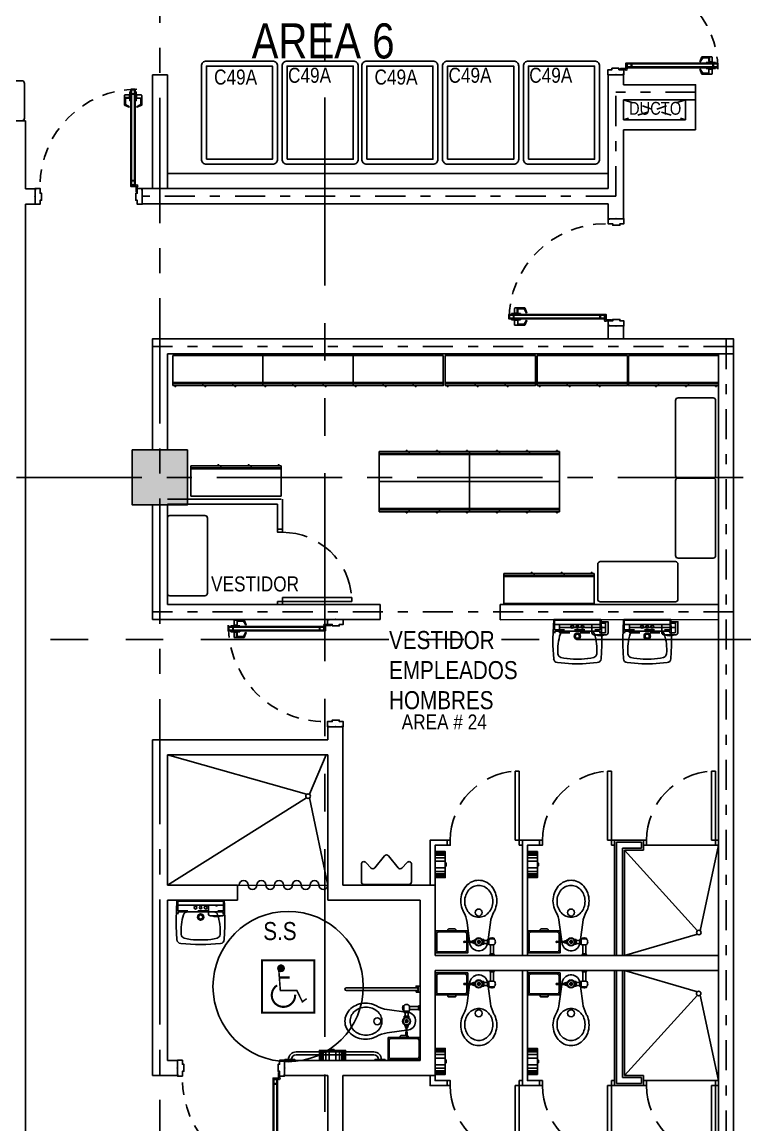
# Model space of a CAD drawing. Extents: x -28 to 149, y -33 to 76.
# Drawn here: x 46.62 to 53.84, y 18.66 to 29.67 of the extents above; entities that cross this region are included whole.
import ezdxf

# ---------------------------------------------------------------- set-up
doc = ezdxf.new("R2010")
doc.units = 0
doc.set_wipeout_variables(frame=1)
for name, pattern in [('CENTER', [2, 1.25, -0.25, 0.25, -0.25]), ('DASHDOT', [1, 0.5, -0.25, 0, -0.25]), ('DASHDOT2', [12.7, 6.35, -3.175, 0, -3.175]), ('HIDDEN', [0.375, 0.25, -0.125]), ('HIDDEN2', [0.1875, 0.125, -0.0625]), ('PHANTOM2', [1.25, 0.625, -0.125, 0.125, -0.125, 0.125, -0.125]), ('STYLE_01', [0.15, 0.1, -0.05])]:
    doc.linetypes.add(name, pattern=pattern)
for name, color, linetype in [('arq-accesorios de baño', 2, 'Continuous'), ('arq-columnas', 5, 'Continuous'), ('arq-ejes', 1, 'DASHDOT2'), ('arq-ejes-principales', 1, 'CENTER'), ('arq-equipamiento', 1, 'Continuous'), ('arq-hatch', 252, 'Continuous'), ('arq-indicacion de corte', 5, 'PHANTOM2'), ('arq-mobiliario', 1, 'Continuous'), ('arq-niveles', 1, 'Continuous'), ('arq-pared mamposteria', 4, 'Continuous'), ('arq-paredes-liv', 3, 'Continuous'), ('arq-proyeccion', 251, 'STYLE_01'), ('arq-puertas', 2, 'Continuous'), ('arq-san', 1, 'Continuous'), ('arq-text-area', 3, 'Continuous'), ('arq-text-codigo', 1, 'Continuous'), ('arq-text-equipamiento', 2, 'Continuous')]:
    doc.layers.add(name, color=color, linetype=linetype)
doc.layers.add('mv', color=191, linetype='Continuous', plot=False)
doc.styles.add('dape 1', font='swissck.ttf', dxfattribs={"height": 4})
doc.styles.add('dape 2', font='ARIALN.TTF', dxfattribs={"height": 2.5})

# ---------------------------------------------------------------- blocks, each defined once
blk = doc.blocks.new('C49A')
at = {"linetype": 'Continuous'}
blk.add_lwpolyline([(0.71, 0.515, -0.414214), (0.76, 0.465), (0.76, -0.465, -0.414214), (0.71, -0.515), (0.05, -0.515, -0.414214), (0, -0.465), (0, 0.465, -0.414214), (0.05, 0.515)], format="xyb", close=True, dxfattribs=at)
blk.add_lwpolyline([(0.71, 0.465), (0.71, -0.465), (0.05, -0.465), (0.05, 0.465)], close=True, dxfattribs=at)
blk = doc.blocks.new('BB')
for points in [[(0.184, 0), (-0.184, 0)], [(-0.21, -0.026), (-0.21, -0.374)], [(0.21, -0.374), (0.21, -0.026)], [(-0.184, -0.4), (0.184, -0.4)]]:
    blk.add_lwpolyline(points)
blk.add_lwpolyline([(0.045, -0.4), (0.045, -0.417), (-0.045, -0.417), (-0.045, -0.4)], close=True)
for centre, start, end in [((0.184, -0.026), 0, 90), ((-0.184, -0.026), 90, 180), ((-0.184, -0.374), 180, 270), ((0.184, -0.374), 270, 0)]:
    blk.add_arc(centre, 0.0258, start, end)
blk = doc.blocks.new('*U179')
blk.add_line((0.1, 0.26), (0, 0.26))
at = {"color": 251}
for p, q in [((0.1, 0.254), (0, 0.254)), ((0.1, 0.247), (0, 0.247)), ((0.1, 0.238), (0, 0.238)), ((0.1, 0.224), (0, 0.224)), ((0.1, 0.198), (0, 0.198)), ((0.1, 0.163), (0, 0.163)), ((0.1, 0.097), (0, 0.097)), ((0.1, 0.062), (0, 0.062)), ((0.1, 0.036), (0, 0.036)), ((0.1, 0.022), (0, 0.022)), ((0.1, 0.013), (0, 0.013)), ((0.1, 0.006), (0, 0.006))]:
    blk.add_line(p, q, dxfattribs=at)
for points in [[(0, 0.26), (0.1, 0.26), (0.1, 0), (0, 0)], [(0.1, 0.144), (0.11, 0.144), (0.11, 0.116), (0.1, 0.116)]]:
    blk.add_lwpolyline(points, close=True)
blk = doc.blocks.new('*U164')
blk.add_lwpolyline([(0.22, 0.16), (0.22, -0.16), (0, -0.16), (0, 0.16)], close=True)
blk.add_lwpolyline([(0.21, 0.13), (0.21, -0.13, -0.414214), (0.19, -0.15), (0.03, -0.15, -0.414214), (0.01, -0.13), (0.01, 0.13, -0.414214), (0.03, 0.15), (0.19, 0.15, -0.414214)], format="xyb", close=True)
blk.add_lwpolyline([(0.22, 0.04), (0.23, 0.04, -0.414214), (0.24, 0.03), (0.24, -0.03, -0.414214), (0.23, -0.04), (0.22, -0.04)], format="xyb")
blk = doc.blocks.new('*U163')
for p, q in [((-0.152, 0.029), (-0.152, 0.031)), ((-0.148, 0.036), (-0.148, 0.031)), ((-0.133, 0.036), (-0.133, 0.031)), ((-0.118, 0.036), (-0.118, 0.031)), ((-0.114, 0.029), (-0.114, 0.031)), ((-0.087, 0.017), (-0.1, 0.017)), ((-0.1, 0), (-0.087, 0)), ((-0.05, 0.015), (-0.087, 0.015)), ((-0.005, 0), (0.005, 0)), ((0, 0.005), (0, -0.005)), ((0.036, 0.012), (0.033, 0.012)), ((0.049, 0.009), (0.036, 0.009)), ((0.049, 0), (0.036, 0)), ((-0.148, -0.12), (-0.148, -0.029)), ((-0.118, -0.12), (-0.118, -0.029)), ((-0.087, -0.017), (-0.1, -0.017)), ((-0.05, -0.015), (-0.087, -0.015)), ((0.036, -0.012), (0.033, -0.012)), ((0.049, -0.009), (0.036, -0.009)), ((-0.147, -0.12), (-0.147, -0.127)), ((-0.133, -0.12), (-0.133, -0.127)), ((-0.119, -0.12), (-0.119, -0.127))]:
    blk.add_line(p, q)
for points in [[(0.091, 0.005), (0.117, 0.194, -0.094509), (0.152, 0.301, 0.039467), (0.166, 0.33, 0.087429), (0.18, 0.41, 0.087429), (0.166, 0.49, 0.093201), (0.127, 0.555, 0.102722), (0.068, 0.6, 0.110644), (0, 0.615, 0.110644), (-0.068, 0.6, 0.102722), (-0.127, 0.555, 0.093201), (-0.166, 0.49, 0.087429), (-0.18, 0.41, 0.087429), (-0.166, 0.33, 0.039467), (-0.152, 0.301, -0.094509), (-0.117, 0.194), (-0.093, 0.023)], [(-0.1, -0.02, -0.154601), (-0.112, -0.029), (-0.153, -0.029, -0.455032), (-0.153, 0.029), (-0.114, 0.029, -0.259938), (-0.1, 0.02)], [(-0.087, -0.021, 0.865478), (0.09, -0.005, 0.865478)]]:
    blk.add_lwpolyline(points, format="xyb")
for points in [[(0.14, 0.405, -0.087447), (0.129, 0.343, -0.09321), (0.099, 0.292, -0.102716), (0.053, 0.257, -0.110623), (0, 0.246, -0.110623), (-0.053, 0.257, -0.102716), (-0.099, 0.292, -0.09321), (-0.129, 0.343, -0.087447), (-0.14, 0.405, -0.087447), (-0.129, 0.467, -0.09321), (-0.099, 0.518, -0.102716), (-0.053, 0.552, -0.110623), (0, 0.564, -0.110623), (0.053, 0.552, -0.102716), (0.099, 0.518, -0.09321), (0.129, 0.467, -0.087447)], [(-0.136, 0.036), (-0.129, 0.036), (-0.129, 0.038, 0.414214), (-0.131, 0.04), (-0.134, 0.04, 0.414214), (-0.136, 0.038)], [(0.069, 0.004), (0.144, 0.006, -0.421553), (0.149, 0.001), (0.149, -0.001, -0.421553), (0.144, -0.006), (0.069, -0.004)], [(-0.16, -0.135), (-0.106, -0.135, 0.443315), (-0.114, -0.127), (-0.152, -0.127, 0.443315)]]:
    blk.add_lwpolyline(points, format="xyb", close=True)
for points in [[(-0.153, 0.031), (-0.112, 0.031), (-0.112, 0.036), (-0.153, 0.036)], [(-0.1, 0.023), (-0.1, -0.023), (-0.087, -0.023), (-0.087, 0.023)], [(0.013, -0.007), (0.013, 0.007), (0, 0.015), (-0.013, 0.007), (-0.013, -0.007), (0, -0.015)], [(0.049, 0.016), (0.036, 0.016), (0.036, -0.016), (0.049, -0.016)], [(0.062, 0.011), (0.049, 0.011), (0.049, -0.011), (0.062, -0.011)], [(0.069, 0.007), (0.062, 0.007), (0.062, -0.007), (0.069, -0.007)], [(-0.113, -0.127), (-0.113, -0.12), (-0.152, -0.12), (-0.152, -0.127)]]:
    blk.add_lwpolyline(points, close=True)
blk.add_lwpolyline([(-0.026, 0.023), (-0.05, 0.023), (-0.05, -0.023), (-0.026, -0.023)])
for centre, radius in [((0, 0.293), 0.0348), ((0, 0), 0.04), ((0, 0), 0.035), ((0, 0), 0.0095)]:
    blk.add_circle(centre, radius)
blk = doc.blocks.new('ORINAL2')
for p, q in [((-0.117, 0.166), (-0.019, 0.286)), ((0.117, 0.166), (0.019, 0.286)), ((-0.25, 0.025), (-0.25, 0.203)), ((-0.154, 0.164), (-0.207, 0.22)), ((0.154, 0.164), (0.207, 0.22)), ((0.25, 0.203), (0.25, 0.025)), ((0.225, 0), (-0.225, 0))]:
    blk.add_line(p, q)
for centre, start, end in [((-0.225, 0.203), 43.236, 180), ((0, 0.271), 38.8485, 141.1515), ((0.225, 0.203), 0, 136.764), ((-0.136, 0.181), 223.236, 321.1515), ((0.136, 0.181), 218.8485, 316.764), ((-0.225, 0.025), 180, 270), ((0.225, 0.025), 270, 0)]:
    blk.add_arc(centre, 0.025, start, end)
blk = doc.blocks.new('MINUSVALIDOS-2')
at = {"const_width": 0.0209}
blk.add_lwpolyline([(-56.912, -39.023), (-56.39, -39.023), (-56.39, -39.545), (-56.912, -39.545)], close=True, dxfattribs=at)
at = {"const_width": 0.0386}
blk.add_lwpolyline([(-56.722, -39.082, 1), (-56.722, -39.121, 1)], format="xyb", close=True, dxfattribs=at)
for points, const_width in [([(-56.466, -39.405), (-56.509, -39.436), (-56.564, -39.323), (-56.729, -39.323), (-56.746, -39.094), (-56.741, -39.077), (-56.723, -39.071), (-56.705, -39.077), (-56.695, -39.092), (-56.695, -39.116), (-56.708, -39.127), (-56.725, -39.133), (-56.744, -39.129)], 0.0157), ([(-56.738, -39.194), (-56.635, -39.194)], 0.0209)]:
    blk.add_lwpolyline(points, dxfattribs=dict(const_width=const_width))
at = {"const_width": 0.0209}
blk.add_lwpolyline([(-56.761, -39.272, 1.73266), (-56.581, -39.364, 1.73266)], format="xyb", dxfattribs=at)
blk.add_solid([(-56.743, -39.128), (-56.741, -39.077), (-56.704, -39.129), (-56.697, -39.083)])
blk = doc.blocks.new('*U162')
for p, q in [((-0.334, 0.328), (-0.334, 1.102)), ((-0.306, 1.102), (-0.306, 0.328)), ((0.306, -0.102), (0.306, 0.601)), ((0.334, 0.601), (0.334, -0.102)), ((-0.049, 0.009), (-0.036, 0.009)), ((-0.049, 0), (-0.036, 0)), ((-0.036, 0.012), (-0.033, 0.012)), ((0.005, 0), (-0.005, 0)), ((0, 0.005), (0, -0.005)), ((0.05, 0.015), (0.087, 0.015)), ((0.087, 0.017), (0.1, 0.017)), ((0.1, 0), (0.087, 0)), ((0.114, 0.029), (0.114, 0.031)), ((0.118, 0.036), (0.118, 0.031)), ((0.133, 0.036), (0.133, 0.031)), ((0.148, 0.036), (0.148, 0.031)), ((0.152, 0.029), (0.152, 0.031)), ((-0.049, -0.009), (-0.036, -0.009)), ((-0.036, -0.012), (-0.033, -0.012)), ((0.05, -0.015), (0.087, -0.015)), ((0.087, -0.017), (0.1, -0.017)), ((0.118, -0.12), (0.118, -0.029)), ((0.148, -0.12), (0.148, -0.029)), ((0.119, -0.12), (0.119, -0.127)), ((0.133, -0.12), (0.133, -0.127)), ((0.147, -0.12), (0.147, -0.127))]:
    blk.add_line(p, q)
for points in [[(-0.393, 1.216), (-0.383, 1.216), (-0.383, 1.114), (-0.393, 1.114)], [(-0.393, 0.316), (-0.383, 0.316), (-0.383, 0.214), (-0.393, 0.214)], [(-0.069, 0.007), (-0.062, 0.007), (-0.062, -0.007), (-0.069, -0.007)], [(-0.062, 0.011), (-0.049, 0.011), (-0.049, -0.011), (-0.062, -0.011)], [(-0.049, 0.016), (-0.036, 0.016), (-0.036, -0.016), (-0.049, -0.016)], [(-0.013, -0.007), (-0.013, 0.007), (0, 0.015), (0.013, 0.007), (0.013, -0.007), (0, -0.015)], [(0.1, 0.023), (0.1, -0.023), (0.087, -0.023), (0.087, 0.023)], [(0.153, 0.031), (0.112, 0.031), (0.112, 0.036), (0.153, 0.036)], [(0.113, -0.127), (0.113, -0.12), (0.152, -0.12), (0.152, -0.127)]]:
    blk.add_lwpolyline(points, close=True)
for points in [[(0.091, 0.005), (0.117, 0.194, -0.094509), (0.152, 0.301, 0.039467), (0.166, 0.33, 0.087429), (0.18, 0.41, 0.087429), (0.166, 0.49, 0.093201), (0.127, 0.555, 0.102722), (0.068, 0.6, 0.110644), (0, 0.615, 0.110644), (-0.068, 0.6, 0.102722), (-0.127, 0.555, 0.093201), (-0.166, 0.49, 0.087429), (-0.18, 0.41, 0.087429), (-0.166, 0.33, 0.039467), (-0.152, 0.301, -0.094509), (-0.117, 0.194), (-0.087, -0.021)], [(-0.087, -0.021, 0.906362), (0.091, 0.005, 0.865478)], [(0.1, -0.02, 0.154601), (0.112, -0.029), (0.153, -0.029, 0.455032), (0.153, 0.029), (0.114, 0.029, 0.259938), (0.1, 0.02)]]:
    blk.add_lwpolyline(points, format="xyb")
for points in [[(0.14, 0.405, -0.087447), (0.129, 0.343, -0.09321), (0.099, 0.292, -0.102716), (0.053, 0.257, -0.110623), (0, 0.246, -0.110623), (-0.053, 0.257, -0.102716), (-0.099, 0.292, -0.09321), (-0.129, 0.343, -0.087447), (-0.14, 0.405, -0.087447), (-0.129, 0.467, -0.09321), (-0.099, 0.518, -0.102716), (-0.053, 0.552, -0.110623), (0, 0.564, -0.110623), (0.053, 0.552, -0.102716), (0.099, 0.518, -0.09321), (0.129, 0.467, -0.087447)], [(-0.069, 0.004), (-0.144, 0.006, 0.421553), (-0.149, 0.001), (-0.149, -0.001, 0.421553), (-0.144, -0.006), (-0.069, -0.004)], [(0.136, 0.036), (0.129, 0.036), (0.129, 0.038, -0.414214), (0.131, 0.04), (0.134, 0.04, -0.414214), (0.136, 0.038)], [(0.16, -0.135), (0.106, -0.135, -0.443315), (0.114, -0.127), (0.152, -0.127, -0.443315)]]:
    blk.add_lwpolyline(points, format="xyb", close=True)
for points in [[(0.026, 0.023), (0.05, 0.023), (0.05, -0.023), (0.026, -0.023)], [(0.29, -0.094), (0.29, -0.135), (0.351, -0.135), (0.351, -0.094), (0.339, -0.094), (0.339, -0.116), (0.301, -0.116), (0.301, -0.094), (0.29, -0.094)]]:
    blk.add_lwpolyline(points)
for centre, radius in [((0, 0.293), 0.0348), ((0, 0), 0.04), ((0, 0), 0.035), ((0, 0), 0.0095)]:
    blk.add_circle(centre, radius)
for centre, radius, start, end in [((-0.383, 1.102), 0.0767, 0, 90), ((-0.383, 1.102), 0.0484, 0, 90), ((0.32, 0.601), 0.0142, 0, 180), ((-0.383, 0.328), 0.0484, 270, 0), ((-0.383, 0.328), 0.0767, 270, 0), ((0.32, -0.102), 0.0142, 180, 0)]:
    blk.add_arc(centre, radius, start, end)
blk = doc.blocks.new('*U159')
blk.add_lwpolyline([(0, -0.08), (0, 0.08), (0.11, 0.08, -0.414214), (0.13, 0.06), (0.13, -0.06, -0.414214), (0.11, -0.08)], format="xyb", close=True)
blk.add_circle((0.018, 0.001), 0.0104)
for centre, radius, start, end in [((0.021, 0.001), 0.0104, 261.2066, 98.7934), ((0.02, 0.001), 0.119, 337.2048, 22.7952)]:
    blk.add_arc(centre, radius, start, end)
blk = doc.blocks.new('*U160')
at = {"linetype": 'Continuous', "ltscale": 20}
for p, q in [((0, 0), (0, 0.232)), ((0, 0), (0, 0.232)), ((0.004, 0.236), (0.192, 0.243)), ((0.02, 0.233), (0.02, 0)), ((0.138, 0.226), (0.124, 0.224)), ((0.192, 0.243), (0.261, 0.243)), ((0.261, 0.243), (0.392, 0.236)), ((0.116, 0), (0.116, 0.214)), ((0.431, 0.199), (0.442, 0.053)), ((0, 0), (0, -0.232)), ((0, 0), (0, -0.232)), ((0.02, -0.233), (0.02, 0)), ((0.116, 0), (0.116, 0.095)), ((0.116, 0), (0.116, -0.095)), ((0.116, 0), (0.116, -0.214)), ((0.395, 0), (0.395, 0.04)), ((0.395, 0), (0.395, -0.04)), ((0.442, 0.053), (0.442, 0)), ((0.442, -0.053), (0.442, 0)), ((0.431, -0.199), (0.442, -0.053)), ((0.004, -0.236), (0.192, -0.243)), ((0.138, -0.226), (0.124, -0.224)), ((0.192, -0.243), (0.261, -0.243)), ((0.261, -0.243), (0.392, -0.236))]:
    blk.add_line(p, q, dxfattribs=at)
for centre, radius in [((0.073, 0.051), 0.0144), ((0.073, 0), 0.0126), ((0.167, 0), 0.0318), ((0.167, 0), 0.0207), ((0.073, -0.051), 0.0144)]:
    blk.add_circle(centre, radius, dxfattribs=at)
for centre, radius, start, end in [((0.004, 0.232), 0.00404, 92, 180), ((0.024, 0.233), 0.00404, 92, 180), ((0.126, 0.214), 0.0101, 100, 180), ((0.39, 0.196), 0.0404, 4.5, 87), ((0.156, 0.131), 0.0404, 107.4893, 180), ((0.304, -0.326), 0.521, 85.8183, 107.9508), ((0.339, 0.153), 0.0404, 15.4913, 85.8187), ((-0.07, 0.04), 0.465, 0, 15.4913), ((-0.07, -0.04), 0.465, 344.5087, 0), ((0.156, -0.131), 0.0404, 180, 252.5107), ((0.126, -0.214), 0.0101, 180, 260), ((0.304, 0.326), 0.521, 252.0492, 274.1817), ((0.339, -0.153), 0.0404, 274.1813, 344.5087), ((0.39, -0.196), 0.0404, 273, 355.5), ((0.004, -0.232), 0.00404, 180, 268), ((0.024, -0.233), 0.00404, 180, 268)]:
    blk.add_arc(centre, radius, start, end, dxfattribs=at)
blk = doc.blocks.new('Ea27')
blk.add_wipeout([(-0.229, 0), (0.229, 0), (0.229, -0.047), (0.229, -0.048), (0.228, -0.048), (0.228, -0.049), (0.228, -0.049), (0.227, -0.05), (0.227, -0.05), (0.226, -0.05), (-0.226, -0.05), (-0.227, -0.05), (-0.227, -0.05), (-0.227, -0.05), (-0.228, -0.049), (-0.228, -0.049), (-0.228, -0.048), (-0.229, -0.048), (-0.229, -0.047)])
for p, q in [((0.229, 0), (-0.229, 0)), ((-0.229, 0), (-0.229, -0.05)), ((0.229, -0.05), (0.229, 0)), ((0.229, -0.007), (-0.229, -0.007)), ((-0.229, -0.05), (0.229, -0.05))]:
    blk.add_line(p, q)
at = {"linetype": 'HIDDEN', "ltscale": 0.2}
for p, q in [((-0.229, -0.102), (-0.229, -0.05)), ((-0.227, -0.105), (0.226, -0.105)), ((0.229, -0.102), (0.229, -0.05))]:
    blk.add_line(p, q, dxfattribs=at)
for centre, start, end in [((-0.226, -0.102), 180, 270), ((0.226, -0.102), 270, 0)]:
    blk.add_arc(centre, 0.0026, start, end, dxfattribs=at)
blk = doc.blocks.new('*U180')
blk.add_lwpolyline([(0.16, -0.22), (-0.16, -0.22), (-0.16, 0), (0.16, 0)], close=True)
blk.add_lwpolyline([(0.13, -0.21), (-0.13, -0.21, -0.414214), (-0.15, -0.19), (-0.15, -0.03, -0.414214), (-0.13, -0.01), (0.13, -0.01, -0.414214), (0.15, -0.03), (0.15, -0.19, -0.414214)], format="xyb", close=True)
blk.add_lwpolyline([(0.04, -0.22), (0.04, -0.23, -0.414214), (0.03, -0.24), (-0.03, -0.24, -0.414214), (-0.04, -0.23), (-0.04, -0.22)], format="xyb")
blk = doc.blocks.new('L15C')
for p, q in [((0, 0), (0.9, 0)), ((0.9, -0.3), (0.9, 0)), ((0, -0.3), (0, 0)), ((0, -0.27), (0.3, -0.27)), ((0, -0.28), (0.3, -0.28)), ((0.3, -0.3), (0, -0.3)), ((0.02, -0.3), (0.02, -0.31)), ((0.03, -0.31), (0.02, -0.31)), ((0.03, -0.3), (0.03, -0.31)), ((0.3, -0.3), (0.3, -0.27)), ((0.3, -0.27), (0.6, -0.27)), ((0.3, -0.28), (0.6, -0.28)), ((0.6, -0.3), (0.3, -0.3)), ((0.32, -0.3), (0.32, -0.31)), ((0.33, -0.31), (0.32, -0.31)), ((0.33, -0.3), (0.33, -0.31)), ((0.6, -0.27), (0.9, -0.27)), ((0.6, -0.28), (0.9, -0.28)), ((0.62, -0.3), (0.62, -0.31)), ((0.63, -0.31), (0.62, -0.31)), ((0.63, -0.3), (0.63, -0.31))]:
    blk.add_line(p, q)
blk.add_lwpolyline([(0.9, -0.27), (0.9, -0.3), (0.6, -0.3), (0.6, -0.27)])
blk = doc.blocks.new('*U184')
for p, q in [((-0.13, -0.889), (-0.179, -0.909)), ((-0.179, -1.006), (-0.179, -0.909)), ((-0.128, -0.892), (-0.169, -0.917)), ((-0.169, -0.984), (-0.169, -0.917)), ((-0.134, -0.978), (-0.169, -0.978)), ((-0.128, -0.986), (-0.167, -0.986)), ((-0.134, -0.978), (-0.128, -0.986)), ((-0.128, -0.892), (-0.13, -0.889)), ((-0.128, -1.016), (-0.128, -0.981)), ((-0.123, -0.981), (-0.128, -0.981)), ((-0.123, -1.043), (-0.123, -0.953)), ((-0.115, -0.953), (-0.123, -0.953)), ((-0.07, -0.953), (-0.062, -0.953)), ((-0.062, -1.043), (-0.062, -0.953)), ((-0.062, -0.981), (-0.057, -0.981)), ((-0.057, -0.892), (-0.055, -0.889)), ((-0.057, -0.892), (-0.016, -0.917)), ((-0.051, -0.978), (-0.057, -0.986)), ((-0.057, -1.016), (-0.057, -0.981)), ((-0.055, -0.889), (-0.006, -0.909)), ((-0.051, -0.978), (-0.016, -0.978)), ((-0.016, -0.984), (-0.016, -0.917)), ((-0.006, -1.006), (-0.006, -0.909)), ((-0.128, -1.011), (-0.174, -1.011)), ((-0.123, -1.016), (-0.128, -1.016)), ((-0.115, -1.043), (-0.123, -1.043)), ((-0.07, -1.043), (-0.062, -1.043)), ((-0.062, -1.016), (-0.057, -1.016)), ((-0.057, -1.011), (-0.011, -1.011))]:
    blk.add_line(p, q)
for points in [[(-1.063, 0.069), (-1.07, 0.069), (-1.07, 0.079), (-1.02, 0.079), (-1.02, 0.039), (-1.005, 0.039), (-1.005, -0.031), (-1.02, -0.031), (-1.02, -0.079), (-1.07, -0.079), (-1.07, -0.069), (-1.06, -0.069)], [(-0.007, 0.069), (0, 0.069), (0, 0.079), (-0.05, 0.079), (-0.05, 0.039), (-0.065, 0.039), (-0.065, -0.031), (-0.05, -0.031), (-0.05, -0.079), (0, -0.079), (0, -0.069), (-0.01, -0.069)], [(-0.065, -0.109), (-0.115, -0.109), (-0.115, -0.099), (-0.065, -0.099)], [(-0.051, -0.095), (-0.051, -0.045), (-0.061, -0.045), (-0.061, -0.095)]]:
    blk.add_lwpolyline(points)
for points in [[(-0.115, -1.068), (-0.07, -1.068), (-0.07, -0.109), (-0.115, -0.109)], [(-0.078, -0.154), (-0.108, -0.154), (-0.108, -0.114), (-0.078, -0.114)], [(-0.108, -0.159), (-0.078, -0.159), (-0.078, -1.018), (-0.108, -1.018)], [(-0.078, -1.023), (-0.108, -1.023), (-0.108, -1.063), (-0.078, -1.063)]]:
    blk.add_lwpolyline(points, close=True)
blk.add_circle((-0.056, -0.104), 0.01)
at = {"color": 251, "linetype": 'HIDDEN2'}
blk.add_arc((-0.056, -0.104), 0.964, 180, 270, dxfattribs=at)
for centre, radius, start, end in [((-0.167, -0.984), 0.002, 180, 270), ((-0.174, -1.006), 0.005, 180, 270), ((-0.011, -1.006), 0.005, 270, 0)]:
    blk.add_arc(centre, radius, start, end)
at = {"layer": 'mv'}
for p in [(-1.07, 0), (0, 0)]:
    blk.add_point(p, dxfattribs=at)
blk = doc.blocks.new('*U186')
for p, q in [((-0.123, 0.993), (-0.123, 0.903)), ((-0.115, 0.993), (-0.123, 0.993)), ((-0.07, 0.993), (-0.062, 0.993)), ((-0.062, 0.993), (-0.062, 0.903)), ((-0.179, 0.955), (-0.179, 0.858)), ((-0.128, 0.96), (-0.174, 0.96)), ((-0.169, 0.933), (-0.169, 0.867)), ((-0.134, 0.928), (-0.169, 0.928)), ((-0.128, 0.935), (-0.167, 0.935)), ((-0.134, 0.928), (-0.128, 0.935)), ((-0.128, 0.965), (-0.128, 0.93)), ((-0.123, 0.965), (-0.128, 0.965)), ((-0.123, 0.93), (-0.128, 0.93)), ((-0.115, 0.903), (-0.123, 0.903)), ((-0.07, 0.903), (-0.062, 0.903)), ((-0.062, 0.965), (-0.057, 0.965)), ((-0.062, 0.93), (-0.057, 0.93)), ((-0.057, 0.965), (-0.057, 0.93)), ((-0.057, 0.96), (-0.011, 0.96)), ((-0.051, 0.928), (-0.057, 0.935)), ((-0.051, 0.928), (-0.016, 0.928)), ((-0.016, 0.933), (-0.016, 0.867)), ((-0.006, 0.955), (-0.006, 0.858)), ((-0.13, 0.839), (-0.179, 0.858)), ((-0.128, 0.842), (-0.169, 0.867)), ((-0.128, 0.842), (-0.13, 0.839)), ((-0.057, 0.842), (-0.016, 0.867)), ((-0.057, 0.842), (-0.055, 0.839)), ((-0.055, 0.839), (-0.006, 0.858))]:
    blk.add_line(p, q)
for points in [[(-0.115, 1.018), (-0.07, 1.018), (-0.07, 0.109), (-0.115, 0.109)], [(-0.078, 0.973), (-0.108, 0.973), (-0.108, 1.013), (-0.078, 1.013)], [(-0.108, 0.159), (-0.078, 0.159), (-0.078, 0.968), (-0.108, 0.968)], [(-0.078, 0.154), (-0.108, 0.154), (-0.108, 0.114), (-0.078, 0.114)]]:
    blk.add_lwpolyline(points, close=True)
for points in [[(-0.065, 0.109), (-0.115, 0.109), (-0.115, 0.099), (-0.065, 0.099)], [(-0.007, -0.069), (0, -0.069), (0, -0.079), (-0.05, -0.079), (-0.05, -0.039), (-0.065, -0.039), (-0.065, 0.031), (-0.05, 0.031), (-0.05, 0.079), (0, 0.079), (0, 0.069), (-0.01, 0.069)], [(-0.051, 0.095), (-0.051, 0.045), (-0.061, 0.045), (-0.061, 0.095)]]:
    blk.add_lwpolyline(points)
blk.add_circle((-0.056, 0.104), 0.01)
at = {"color": 251, "linetype": 'HIDDEN2'}
blk.add_arc((-0.056, 0.104), 0.914, 90, 180, dxfattribs=at)
for centre, radius, start, end in [((-0.174, 0.955), 0.005, 90, 180), ((-0.167, 0.933), 0.002, 90, 180), ((-0.011, 0.955), 0.005, 360, 90)]:
    blk.add_arc(centre, radius, start, end)
at = {"layer": 'mv'}
blk.add_line((-0.07, 1.018), (-0.056, 1.018), dxfattribs=at)
blk.add_point((0, 0), dxfattribs=at)
blk.add_point((0, 0), dxfattribs=at)
blk.add_point((0, 0), dxfattribs=at)
blk.add_point((0, 0), dxfattribs=at)
blk.add_point((0, 0), dxfattribs=at)
blk.add_point((0, 0), dxfattribs=at)
blk.add_point((0, 0), dxfattribs=at)
blk.add_point((0, 0), dxfattribs=at)
blk.add_point((0, 0), dxfattribs=at)
blk = doc.blocks.new('*U187')
for p, q in [((0.055, -0.889), (0.006, -0.909)), ((0.006, -1.006), (0.006, -0.909)), ((0.057, -0.892), (0.016, -0.917)), ((0.016, -0.984), (0.016, -0.917)), ((0.051, -0.978), (0.016, -0.978)), ((0.051, -0.978), (0.057, -0.986)), ((0.057, -0.892), (0.055, -0.889)), ((0.057, -1.016), (0.057, -0.981)), ((0.062, -0.981), (0.057, -0.981)), ((0.062, -1.043), (0.062, -0.953)), ((0.07, -0.953), (0.062, -0.953)), ((0.115, -0.953), (0.123, -0.953)), ((0.123, -1.043), (0.123, -0.953)), ((0.123, -0.981), (0.128, -0.981)), ((0.128, -0.892), (0.13, -0.889)), ((0.128, -0.892), (0.169, -0.917)), ((0.134, -0.978), (0.128, -0.986)), ((0.128, -1.016), (0.128, -0.981)), ((0.128, -0.986), (0.167, -0.986)), ((0.13, -0.889), (0.179, -0.909)), ((0.134, -0.978), (0.169, -0.978)), ((0.169, -0.984), (0.169, -0.917)), ((0.179, -1.006), (0.179, -0.909)), ((0.057, -1.011), (0.011, -1.011)), ((0.062, -1.016), (0.057, -1.016)), ((0.07, -1.043), (0.062, -1.043)), ((0.115, -1.043), (0.123, -1.043)), ((0.123, -1.016), (0.128, -1.016)), ((0.128, -1.011), (0.174, -1.011))]:
    blk.add_line(p, q)
for points in [[(0.007, 0.069), (0, 0.069), (0, 0.079), (0.05, 0.079), (0.05, 0.039), (0.065, 0.039), (0.065, -0.031), (0.05, -0.031), (0.05, -0.079), (0, -0.079), (0, -0.069), (0.01, -0.069)], [(1.063, 0.069), (1.07, 0.069), (1.07, 0.079), (1.02, 0.079), (1.02, 0.039), (1.005, 0.039), (1.005, -0.031), (1.02, -0.031), (1.02, -0.079), (1.07, -0.079), (1.07, -0.069), (1.06, -0.069)], [(0.051, -0.095), (0.051, -0.045), (0.061, -0.045), (0.061, -0.095)], [(0.065, -0.109), (0.115, -0.109), (0.115, -0.099), (0.065, -0.099)]]:
    blk.add_lwpolyline(points)
for points in [[(0.115, -1.068), (0.07, -1.068), (0.07, -0.109), (0.115, -0.109)], [(0.107, -0.159), (0.077, -0.159), (0.077, -1.018), (0.107, -1.018)], [(0.077, -0.154), (0.107, -0.154), (0.107, -0.114), (0.077, -0.114)], [(0.077, -1.023), (0.107, -1.023), (0.107, -1.063), (0.077, -1.063)]]:
    blk.add_lwpolyline(points, close=True)
blk.add_circle((0.056, -0.104), 0.01)
at = {"color": 251, "linetype": 'HIDDEN2'}
blk.add_arc((0.056, -0.104), 0.964, 270, 0, dxfattribs=at)
for centre, radius, start, end in [((0.167, -0.984), 0.002, 270, 0), ((0.011, -1.006), 0.005, 180, 270), ((0.174, -1.006), 0.005, 270, 0)]:
    blk.add_arc(centre, radius, start, end)
at = {"layer": 'mv'}
for p in [(0, 0), (1.07, 0)]:
    blk.add_point(p, dxfattribs=at)
blk = doc.blocks.new('*U136')
for p, q in [((0.055, -0.889), (0.006, -0.909)), ((0.006, -1.006), (0.006, -0.909)), ((0.057, -0.892), (0.016, -0.917)), ((0.016, -0.984), (0.016, -0.917)), ((0.051, -0.978), (0.016, -0.978)), ((0.051, -0.978), (0.057, -0.986)), ((0.057, -0.892), (0.055, -0.889)), ((0.057, -1.016), (0.057, -0.981)), ((0.062, -0.981), (0.057, -0.981)), ((0.062, -1.043), (0.062, -0.953)), ((0.07, -0.953), (0.062, -0.953)), ((0.115, -0.953), (0.123, -0.953)), ((0.123, -1.043), (0.123, -0.953)), ((0.123, -0.981), (0.128, -0.981)), ((0.128, -0.892), (0.13, -0.889)), ((0.128, -0.892), (0.169, -0.917)), ((0.134, -0.978), (0.128, -0.986)), ((0.128, -1.016), (0.128, -0.981)), ((0.128, -0.986), (0.167, -0.986)), ((0.13, -0.889), (0.179, -0.909)), ((0.134, -0.978), (0.169, -0.978)), ((0.169, -0.984), (0.169, -0.917)), ((0.179, -1.006), (0.179, -0.909)), ((0.057, -1.011), (0.011, -1.011)), ((0.062, -1.016), (0.057, -1.016)), ((0.07, -1.043), (0.062, -1.043)), ((0.115, -1.043), (0.123, -1.043)), ((0.123, -1.016), (0.128, -1.016)), ((0.128, -1.011), (0.174, -1.011))]:
    blk.add_line(p, q)
for points in [[(0.007, 0.069), (0, 0.069), (0, 0.079), (0.05, 0.079), (0.05, 0.039), (0.065, 0.039), (0.065, -0.031), (0.05, -0.031), (0.05, -0.079), (0, -0.079), (0, -0.069), (0.01, -0.069)], [(1.063, 0.069), (1.07, 0.069), (1.07, 0.079), (1.02, 0.079), (1.02, 0.039), (1.005, 0.039), (1.005, -0.031), (1.02, -0.031), (1.02, -0.079), (1.07, -0.079), (1.07, -0.069), (1.06, -0.069)], [(0.051, -0.095), (0.051, -0.045), (0.061, -0.045), (0.061, -0.095)], [(0.065, -0.109), (0.115, -0.109), (0.115, -0.099), (0.065, -0.099)]]:
    blk.add_lwpolyline(points)
for points in [[(0.115, -1.068), (0.07, -1.068), (0.07, -0.109), (0.115, -0.109)], [(0.107, -0.159), (0.077, -0.159), (0.077, -1.018), (0.107, -1.018)], [(0.077, -0.154), (0.107, -0.154), (0.107, -0.114), (0.077, -0.114)], [(0.077, -1.023), (0.107, -1.023), (0.107, -1.063), (0.077, -1.063)]]:
    blk.add_lwpolyline(points, close=True)
blk.add_circle((0.056, -0.104), 0.01)
at = {"color": 251, "linetype": 'HIDDEN2'}
blk.add_arc((0.056, -0.104), 0.964, 270, 0, dxfattribs=at)
for centre, radius, start, end in [((0.167, -0.984), 0.002, 270, 0), ((0.011, -1.006), 0.005, 180, 270), ((0.174, -1.006), 0.005, 270, 0)]:
    blk.add_arc(centre, radius, start, end)
at = {"layer": 'mv'}
for p in [(0, 0), (1.07, 0)]:
    blk.add_point(p, dxfattribs=at)
blk = doc.blocks.new('P-0.75')
for p, q in [((0.03, 0.05), (0.03, 0.739)), ((0.03, 0.739), (0.07, 0.739)), ((0.07, 0.739), (0.07, 0.05)), ((0.07, 0.05), (0.03, 0.05))]:
    blk.add_line(p, q)
for points in [[(0.03, 0), (0.03, 0.05), (0, 0.05), (0, 0)], [(0.75, 0), (0.75, 0.05), (0.72, 0.05), (0.72, 0)]]:
    blk.add_lwpolyline(points, close=True)
at = {"linetype": 'HIDDEN'}
blk.add_arc((0.026, 0.047), 0.694, 0.2427, 86.3806, dxfattribs=at)

msp = doc.modelspace()

# ---------------------------------------------------------------- linework, layer by layer
at = {"layer": 'arq-columnas'}
msp.add_lwpolyline([(47.725, 25.4), (48.275, 25.4), (48.275, 24.85), (47.725, 24.85)], close=True, dxfattribs=at)
at = {"layer": 'arq-ejes', "linetype": 'DASHDOT', "ltscale": 0.6}
for p, q in [((53.346, 28.969), (52.55, 28.969)), ((52.55, 27.932), (52.55, 28.969)), ((52.55, 27.932), (47.825, 27.932)), ((53.725, 26.432), (47.925, 26.432)), ((53.65, 26.507), (53.65, 13.315)), ((53.725, 23.782), (47.925, 23.782))]:
    msp.add_line(p, q, dxfattribs=at)
at = {"layer": 'arq-ejes-principales'}
for p, q in [((48, 36.913), (48, -2.679)), ((-5.431, 25.125), (59.93, 25.125))]:
    msp.add_line(p, q, dxfattribs=at)
at = {"layer": 'arq-hatch'}
msp.add_solid([(47.725, 25.4), (48.275, 25.4), (47.725, 24.85), (48.275, 24.85)], dxfattribs=at)
at = {"layer": 'arq-indicacion de corte', "ltscale": 3}
for p, q in [((49.646, 40.166), (49.646, -7.908)), ((-7.841, 23.508), (63.8, 23.508))]:
    msp.add_line(p, q, dxfattribs=at)
at = {"layer": 'arq-mobiliario'}
for points in [[(53.546, 25.894), (53.546, 25.144, -0.414214), (53.521, 25.119), (53.171, 25.119, -0.414214), (53.146, 25.144), (53.146, 25.894, -0.414214), (53.171, 25.919), (53.521, 25.919, -0.414214)], [(53.546, 25.094), (53.546, 24.344, -0.414214), (53.521, 24.319), (53.171, 24.319, -0.414214), (53.146, 24.344), (53.146, 25.094, -0.414214), (53.171, 25.119), (53.521, 25.119, -0.414214)], [(48.475, 23.969), (48.475, 24.719, 0.414214), (48.45, 24.744), (48.1, 24.744, 0.414214), (48.075, 24.719), (48.075, 23.969, 0.414214), (48.1, 23.944), (48.45, 23.944, 0.414214)], [(52.395, 24.284), (53.145, 24.284, -0.414214), (53.17, 24.259), (53.17, 23.909, -0.414214), (53.145, 23.884), (52.395, 23.884, -0.414214), (52.37, 23.909), (52.37, 24.259, -0.414214)]]:
    msp.add_lwpolyline(points, format="xyb", close=True, dxfattribs=at)
at = {"layer": 'arq-pared mamposteria'}
for p, q in [((47.925, 29.144), (47.925, 28.007)), ((48.075, 29.144), (48.075, 28.007)), ((52.475, 29.144), (52.625, 29.144)), ((52.475, 29.144), (52.475, 28.007)), ((52.625, 29.144), (52.625, 29.044)), ((52.625, 28.894), (52.625, 28.694)), ((53.246, 28.894), (53.246, 28.694)), ((53.346, 28.894), (53.346, 28.594)), ((52.625, 28.694), (53.246, 28.694)), ((52.625, 28.594), (53.346, 28.594)), ((52.625, 28.594), (52.625, 27.707)), ((48.075, 28.157), (52.475, 28.157)), ((52.475, 28.007), (47.825, 28.007)), ((47.825, 28.007), (47.825, 27.857)), ((48.687, 28.007), (52.475, 28.007)), ((47.825, 27.857), (52.475, 27.857)), ((52.475, 27.857), (52.475, 27.707)), ((52.625, 27.707), (52.475, 27.707)), ((48.075, 25.4), (48.075, 26.357)), ((48.075, 26.357), (53.725, 26.357)), ((53.575, 26.357), (53.575, 20.204)), ((53.575, 26.357), (53.575, 20.204)), ((48.075, 25.4), (47.925, 25.4)), ((53.575, 20.204), (53.575, 13.465)), ((53.575, 20.204), (53.575, 18.29))]:
    msp.add_line(p, q, dxfattribs=at)
for points in [[(48.075, 29.144), (47.925, 29.144)], [(52.625, 28.894), (53.346, 28.894), (53.346, 29.044), (52.625, 29.044)], [(47.925, 25.4), (47.925, 26.507), (53.725, 26.507), (53.725, 26.357)], [(53.725, 26.357), (53.725, 17.2)]]:
    msp.add_lwpolyline(points, dxfattribs=at)
at = {"layer": 'arq-paredes-liv'}
for p, q in [((46.658, 28.684), (45.215, 28.684)), ((46.658, 28.005), (46.658, 28.684)), ((46.755, 28.005), (46.658, 28.005)), ((46.755, 27.852), (46.755, 28.005)), ((46.658, 18.35), (46.658, 27.852)), ((46.755, 27.852), (46.658, 27.852)), ((52.475, 26.637), (52.625, 26.637)), ((52.475, 26.637), (52.475, 26.507)), ((52.625, 26.637), (52.625, 26.507)), ((52.625, 26.507), (52.475, 26.507)), ((49.211, 24.907), (48.075, 24.907)), ((49.225, 24.907), (49.225, 24.607)), ((47.925, 24.85), (47.925, 23.707)), ((48.075, 24.85), (47.925, 24.85)), ((49.175, 24.857), (48.075, 24.857)), ((48.075, 24.85), (48.075, 23.857)), ((49.175, 24.857), (49.175, 24.607)), ((49.225, 24.607), (49.175, 24.607)), ((48.075, 23.857), (50.197, 23.857)), ((50.197, 23.857), (50.197, 23.707)), ((53.575, 23.857), (51.397, 23.855)), ((51.397, 23.855), (51.397, 23.705)), ((53.575, 23.707), (53.575, 23.857)), ((50.197, 23.707), (47.925, 23.707)), ((51.397, 23.705), (53.575, 23.707)), ((49.676, 22.637), (49.676, 22.506)), ((49.826, 22.637), (49.676, 22.637)), ((49.676, 22.637), (49.676, 22.506)), ((49.826, 21.054), (49.826, 22.637)), ((49.826, 21.054), (49.826, 22.637)), ((47.925, 22.506), (49.676, 22.506)), ((47.925, 22.506), (47.925, 19.154)), ((48.075, 21.054), (48.075, 22.356)), ((49.676, 22.356), (48.075, 22.356)), ((49.676, 22.356), (49.676, 20.904)), ((49.676, 22.356), (49.676, 20.904)), ((52.538, 21.504), (52.538, 20.354)), ((52.538, 21.504), (52.538, 20.354)), ((52.538, 21.504), (52.825, 21.504)), ((52.558, 21.484), (52.558, 20.354)), ((52.558, 21.484), (52.558, 20.354)), ((52.558, 21.484), (52.805, 21.484)), ((52.805, 21.484), (52.805, 21.424)), ((52.825, 21.504), (52.825, 21.404)), ((52.618, 21.424), (52.618, 20.354)), ((52.618, 21.424), (52.618, 20.354)), ((52.618, 21.424), (52.805, 21.424)), ((52.638, 20.354), (52.638, 21.404)), ((52.638, 20.354), (52.638, 21.404)), ((52.638, 21.404), (52.825, 21.404)), ((48.776, 21.054), (48.075, 21.054)), ((48.776, 21.054), (48.776, 20.904)), ((50.747, 21.054), (49.826, 21.054)), ((50.747, 21.054), (49.826, 21.054)), ((50.747, 20.354), (50.747, 21.054)), ((50.747, 20.354), (50.747, 21.054)), ((48.075, 19.304), (48.075, 20.904)), ((49.676, 20.904), (50.597, 20.904)), ((49.676, 20.904), (50.597, 20.904)), ((50.597, 20.904), (50.597, 19.304)), ((53.575, 20.354), (50.747, 20.354)), ((53.575, 20.354), (50.747, 20.354)), ((52.638, 20.354), (52.538, 20.354)), ((52.638, 20.354), (52.538, 20.354)), ((53.575, 20.354), (53.575, 20.204)), ((50.747, 20.204), (53.575, 20.204)), ((50.747, 19.154), (50.747, 20.204)), ((53.575, 20.204), (51.413, 20.204)), ((52.538, 19.054), (52.538, 20.204)), ((52.638, 20.204), (52.538, 20.204)), ((52.638, 20.204), (52.538, 20.204)), ((52.558, 19.074), (52.558, 20.204)), ((52.618, 19.134), (52.618, 20.204)), ((52.638, 20.204), (52.638, 19.154)), ((48.075, 19.304), (48.175, 19.304)), ((48.175, 19.154), (48.175, 19.304)), ((49.245, 19.154), (49.245, 19.304)), ((49.245, 19.304), (50.597, 19.304)), ((48.175, 19.154), (47.925, 19.154)), ((49.245, 19.154), (49.676, 19.154)), ((49.676, 18.02), (49.676, 19.154)), ((49.826, 19.154), (50.747, 19.154)), ((49.826, 18.02), (49.826, 19.154)), ((52.538, 19.054), (52.825, 19.054)), ((52.558, 19.074), (52.805, 19.074)), ((52.618, 19.134), (52.805, 19.134)), ((52.638, 19.154), (52.825, 19.154)), ((52.805, 19.074), (52.805, 19.134)), ((52.825, 19.054), (52.825, 19.154))]:
    msp.add_line(p, q, dxfattribs=at)
for points in [[(51.667, 20.204), (51.667, 19.104), (51.788, 19.104), (51.788, 19.054), (51.617, 19.054), (51.617, 20.204), (51.667, 20.204)], [(50.747, 19.154), (50.747, 19.104), (50.867, 19.104), (50.867, 19.054), (50.697, 19.054), (50.697, 19.154), (50.747, 19.154)]]:
    msp.add_lwpolyline(points, dxfattribs=at)
at = {"layer": 'arq-proyeccion', "color": 253}
for p, q in [((52.625, 28.894), (53.246, 28.694)), ((53.246, 28.894), (52.625, 28.694))]:
    msp.add_line(p, q, dxfattribs=at)
at = {"layer": 'arq-san'}
for p, q in [((48.075, 22.356), (49.464, 21.962)), ((48.075, 22.356), (49.464, 21.962)), ((49.661, 22.356), (49.494, 21.962)), ((49.661, 22.356), (49.494, 21.962)), ((49.464, 21.927), (48.075, 21.056)), ((49.494, 21.927), (49.676, 21.056)), ((49.494, 21.927), (49.676, 21.056)), ((53.364, 20.6), (52.638, 21.404)), ((53.364, 20.6), (52.638, 21.404)), ((52.825, 21.454), (53.575, 21.454)), ((53.393, 20.6), (53.575, 21.454)), ((53.393, 20.6), (53.575, 21.454)), ((48.776, 21.054), (49.676, 21.053)), ((52.638, 20.354), (53.364, 20.565)), ((52.638, 20.354), (53.364, 20.565)), ((52.638, 20.204), (53.364, 19.992)), ((53.364, 19.958), (52.638, 19.154)), ((53.393, 19.958), (53.575, 19.104)), ((52.825, 19.104), (53.575, 19.104))]:
    msp.add_line(p, q, dxfattribs=at)
at = {"layer": 'arq-san', "color": 200}
msp.add_line((49.464, 21.927), (48.075, 21.056), dxfattribs=at)
at = {"layer": 'arq-san'}
for centre, radius in [((49.479, 21.944), 0.0226), ((49.479, 21.944), 0.0226), ((49.28, 20.043), 0.75), ((53.378, 20.582), 0.0226), ((53.376, 19.974), 0.0226)]:
    msp.add_circle(centre, radius, dxfattribs=at)
for centre, start, end in [((48.836, 21.057), 360, 180), ((48.924, 21.057), 180, 360), ((49.013, 21.057), 360, 180), ((49.101, 21.057), 180, 360), ((49.189, 21.057), 360, 180), ((49.278, 21.057), 180, 360), ((49.366, 21.057), 360, 180), ((49.455, 21.057), 180, 360), ((49.543, 21.057), 0, 180), ((49.632, 21.057), 180, 360)]:
    msp.add_arc(centre, 0.0442, start, end, dxfattribs=at)

# ---------------------------------------------------------------- block references
at = {"layer": 'arq-accesorios de baño', "rotation": 90}
msp.add_blockref('*U179', (49.853, 19.305), dxfattribs=at)
at = {"layer": 'arq-accesorios de baño', "xscale": -1, "rotation": 180}
for p in [(50.747, 19.426), (51.667, 19.426)]:
    msp.add_blockref('*U179', p, dxfattribs=at)
at = {"layer": 'arq-equipamiento', "rotation": 180}
for name, p in [('C49A', (49.174, 28.766)), ('C49A', (49.98, 28.766)), ('C49A', (50.775, 28.766)), ('C49A', (51.581, 28.766)), ('C49A', (52.388, 28.766)), ('BB', (46.439, 28.684))]:
    msp.add_blockref(name, p, dxfattribs=at)
at = {"layer": 'arq-mobiliario'}
for p in [(48.128, 26.341), (49.028, 26.341), (49.928, 26.341), (50.847, 26.341), (51.765, 26.341)]:
    msp.add_blockref('L15C', p, dxfattribs=at)
at = {"layer": 'arq-mobiliario', "xscale": -1}
for p in [(53.575, 26.341), (51.089, 25.083), (51.989, 25.083)]:
    msp.add_blockref('L15C', p, dxfattribs=at)
at = {"layer": 'arq-mobiliario', "rotation": 180}
for p in [(51.089, 25.083), (51.989, 25.083), (49.21, 24.939), (52.334, 23.865)]:
    msp.add_blockref('L15C', p, dxfattribs=at)
at = {"layer": 'arq-puertas', "color": 253}
for name, p, rotation in [('*U186', (52.55, 29.144), 270), ('*U187', (47.825, 27.931), 180.0000000000097), ('*U184', (52.551, 26.637), 270), ('*U136', (49.751, 23.707), 270), ('P-0.75', (51.617, 19.104), 180), ('P-0.75', (52.538, 19.104), 180), ('P-0.75', (53.575, 19.104), 180)]:
    msp.add_blockref(name, p, dxfattribs=dict(at, rotation=rotation))
at = {"layer": 'arq-puertas', "extrusion": (0, 0, -1), "zscale": -1, "rotation": 90}
msp.add_blockref('P-0.75', (-49.175, 23.857), dxfattribs=at)
at = {"layer": 'arq-puertas', "color": 200, "rotation": 270}
msp.add_blockref('*U136', (49.751, 23.707), dxfattribs=at)
at = {"layer": 'arq-puertas', "color": 253, "xscale": -1}
for name, p in [('P-0.75', (51.617, 21.454)), ('P-0.75', (52.538, 21.454)), ('P-0.75', (52.538, 21.454)), ('P-0.75', (53.575, 21.454)), ('P-0.75', (53.575, 21.454)), ('*U136', (49.245, 19.229))]:
    msp.add_blockref(name, p, dxfattribs=at)
at = {"layer": 'arq-san', "color": 200, "xscale": -1}
msp.add_blockref('ORINAL2', (50.261, 21.062), dxfattribs=at)
at = {"layer": 'arq-san', "xscale": -1}
for name, p in [('ORINAL2', (50.261, 21.062)), ('*U163', (51.182, 20.489)), ('*U163', (51.182, 20.489)), ('*U163', (52.103, 20.489)), ('*U163', (52.103, 20.489))]:
    msp.add_blockref(name, p, dxfattribs=at)
at = {"layer": 'arq-san', "color": 200}
for name, p, rotation in [('*U164', (50.913, 20.378), 90), ('*U164', (50.913, 20.378), 90), ('*U164', (51.834, 20.378), 90), ('*U164', (51.834, 20.378), 90), ('*U180', (50.437, 19.314), 180)]:
    msp.add_blockref(name, p, dxfattribs=dict(at, rotation=rotation))
at = {"layer": 'arq-san'}
msp.add_blockref('MINUSVALIDOS-2', (105.931, 59.327), dxfattribs=at)
at = {"layer": 'arq-san', "color": 200, "xscale": -1, "rotation": 90}
for p in [(50.913, 20.179), (51.834, 20.179)]:
    msp.add_blockref('*U164', p, dxfattribs=at)
at = {"layer": 'arq-san'}
for name, p, rotation in [('*U163', (51.182, 20.069), 180), ('*U163', (52.103, 20.069), 180), ('*U162', (50.462, 19.697), 90)]:
    msp.add_blockref(name, p, dxfattribs=dict(at, rotation=rotation))

# ---------------------------------------------------------------- texts
at = {"layer": 'arq-niveles', "color": 2, "insert": (53.203, 28.873), "char_height": 0.1282, "width": 0.53966, "attachment_point": 3, "style": 'dape 2'}
msp.add_mtext('DUCTO', dxfattribs=at)
at = {"layer": 'arq-text-area'}
for s, insert, char_height, width, attachment_point, style in [('AREA 6', (48.916, 29.657), 0.35, 4.11648, 1, 'dape 1'), ('VESTIDOR EMPLEADOS\\PHOMBRES', (50.287, 22.809), 0.18, 1.39095, 7, 'dape 2'), ('S.S', (49.032, 20.687), 0.18, 0.37101, 1, 'dape 2'), ('S.S', (49.032, 20.687), 0.18, 0.37101, 1, 'dape 2')]:
    msp.add_mtext(s, dxfattribs=dict(at, insert=insert, char_height=char_height, width=width, attachment_point=attachment_point, style=style))
at = {"layer": 'arq-text-codigo', "style": 'dape 2'}
for s, p in [('VESTIDOR', (48.511, 23.987)), ('AREA # 24', (50.413, 22.609)), ('AREA # 24', (50.413, 22.609)), ('AREA # 24', (50.413, 22.609))]:
    msp.add_text(s, height=0.15, dxfattribs=at).set_placement(p)
at = {"layer": 'arq-text-equipamiento', "color": 2, "char_height": 0.15, "width": 0.41405, "attachment_point": 1, "style": 'dape 2'}
for insert in [(48.541, 29.196), (49.279, 29.214), (50.142, 29.196), (50.88, 29.214), (51.686, 29.214)]:
    msp.add_mtext('{\\C256;C49A}', dxfattribs=dict(at, insert=insert))

# ---------------------------------------------------------------- wipeouts: each hides what was drawn before it
at = {"color": 200}
for points in [[(50.747, 21.391), (50.847, 21.391), (50.847, 21.131), (50.747, 21.131)], [(51.667, 21.391), (51.767, 21.391), (51.767, 21.131), (51.667, 21.131)]]:
    msp.add_wipeout(points, dxfattribs=at).dxf.layer = 'arq-accesorios de baño'

# ---------------------------------------------------------------- next in the draw order: linework, layer by layer
at = {"layer": 'arq-paredes-liv'}
for points in [[(50.747, 21.054), (50.747, 21.454), (50.867, 21.454), (50.867, 21.504), (50.697, 21.504), (50.697, 21.054), (50.747, 21.054)], [(51.667, 20.354), (51.667, 21.454), (51.788, 21.454), (51.788, 21.504), (51.617, 21.504), (51.617, 20.354), (51.667, 20.354)], [(51.667, 20.354), (51.667, 21.454), (51.788, 21.454), (51.788, 21.504), (51.617, 21.504), (51.617, 20.354), (51.667, 20.354)]]:
    msp.add_lwpolyline(points, dxfattribs=at)

# ---------------------------------------------------------------- next in the draw order: block references
at = {"layer": 'arq-accesorios de baño'}
for name, p in [('Ea27', (52.218, 23.678)), ('Ea27', (52.915, 23.678)), ('*U179', (50.747, 21.131)), ('*U179', (51.667, 21.131))]:
    msp.add_blockref(name, p, dxfattribs=at)
at = {"layer": 'arq-accesorios de baño', "color": 200}
for p in [(50.747, 21.131), (51.667, 21.131)]:
    msp.add_blockref('*U179', p, dxfattribs=at)

# ---------------------------------------------------------------- next in the draw order: wipeouts: each hides what was drawn before it
msp.add_wipeout([(48.484, 20.88), (48.644, 20.88), (48.644, 20.67), (48.643, 20.664), (48.642, 20.662), (48.641, 20.66), (48.64, 20.658), (48.638, 20.656), (48.636, 20.654), (48.634, 20.653), (48.632, 20.651), (48.629, 20.65), (48.625, 20.65), (48.624, 20.65), (48.504, 20.65), (48.499, 20.65), (48.496, 20.651), (48.493, 20.653), (48.491, 20.654), (48.49, 20.656), (48.487, 20.659), (48.485, 20.662), (48.485, 20.665), (48.484, 20.67)]).dxf.layer = 'arq-accesorios de baño'

# ---------------------------------------------------------------- next in the draw order: block references
at = {"layer": 'arq-accesorios de baño', "rotation": 270}
for p in [(52.392, 23.684), (53.089, 23.684), (48.564, 20.88)]:
    msp.add_blockref('*U159', p, dxfattribs=at)
at = {"layer": 'arq-san', "rotation": 270}
for p in [(52.166, 23.707), (52.863, 23.707), (48.407, 20.904)]:
    msp.add_blockref('*U160', p, dxfattribs=at)

# ---------------------------------------------------------------- next in the draw order: block references
at = {"layer": 'arq-accesorios de baño'}
for p in [(52.166, 23.707), (52.863, 23.707), (48.407, 20.904)]:
    msp.add_blockref('Ea27', p, dxfattribs=at)

# ---------------------------------------------------------------- next in the draw order: hatches: boundary and pattern name
at = {"layer": 'arq-hatch'}
h = msp.add_hatch(dxfattribs=at)
h.set_pattern_fill('LINE', color=8, scale=0.02, angle=45, style=0)
h.set_pattern_definition([(45, (56.22398, 4.97406), (-0.04490128, 0.04490128), [])])
h.paths.add_polyline_path([(56.306, 6.62), (56.176, 6.67), (56.176, 4.448), (56.306, 4.497)])
h.paths.add_polyline_path([(56.305, 4.088), (56.176, 4.137), (56.176, 3.994), (56.085, 3.994), (56.135, 3.864), (56.305, 3.864)])
h.paths.add_polyline_path([(55.773, 3.994), (53.932, 3.994), (53.932, 3.864), (54.145, 3.864), (55.173, 3.864), (55.725, 3.864)])
h.paths.add_polyline_path([(53.932, 3.994), (53.832, 3.994), (53.832, 3.864), (53.932, 3.864)])
h.paths.add_polyline_path([(53.832, 3.994), (53.543, 3.994), (53.593, 3.864), (53.832, 3.864)])
h.paths.add_polyline_path([(-0.178, 4.53), (-0.308, 4.48), (-0.308, 4.281), (-0.178, 4.281)])
h.paths.add_polyline_path([(-0.178, 4.281), (-0.308, 4.281), (-0.308, 4.156), (-0.178, 4.156)])
h.paths.add_polyline_path([(0, 4.08), (-0.178, 4.08), (-0.178, 4.156), (-0.308, 4.156), (-0.308, 3.95), (0, 3.95)])
h.paths.add_polyline_path([(0.272, 4.08), (0, 4.08), (0, 3.95), (0.222, 3.95)])
h.paths.add_polyline_path([(10.314, 5.62), (8.257, 5.624), (8.277, 5.57), (8.772, 5.57), (9.8, 5.57), (10.295, 5.57)])
h.paths.add_polyline_path([(10.345, 5.7), (8.229, 5.7), (8.257, 5.624), (10.314, 5.62)])
h.paths.add_polyline_path([(12.772, 5.7), (10.656, 5.7), (10.686, 5.619), (12.739, 5.615)])
h.paths.add_polyline_path([(12.739, 5.615), (10.686, 5.619), (10.705, 5.57), (11.199, 5.57), (12.227, 5.57), (12.227, 5.57), (12.722, 5.57)])
h.paths.add_polyline_path([(13.1, 5.7), (13.083, 5.7), (13.1, 5.655)])
h.paths.add_polyline_path([(56.306, 8.638), (56.175, 8.688), (56.175, 8.116), (56.175, 8.1), (56.175, 8.05), (56.306, 8.05)])
h.paths.add_polyline_path([(56.306, 8.05), (56.175, 8.05), (56.175, 7.231), (56, 7.231), (56.175, 7.226), (56, 7.22), (56.175, 7.22), (56.175, 6.981), (56.306, 7.03)])
h.paths.add_polyline_path([(49.646, 35.08), (48.557, 35.08), (48.509, 34.95), (49.646, 34.95)])
h.paths.add_polyline_path([(50.58, 35.08), (49.646, 35.08), (49.646, 34.95), (50.63, 34.95)])
h.paths.add_polyline_path([(51.079, 35.08), (50.988, 35.08), (50.94, 34.95), (51.079, 34.95)])
h.paths.add_polyline_path([(51.229, 35.08), (51.079, 35.08), (51.079, 34.95), (51.229, 34.95)])
h.paths.add_polyline_path([(53.006, 35.08), (51.229, 35.08), (51.229, 34.95), (53.056, 34.95)])
h.paths.add_polyline_path([(20.511, 35.08), (20, 35.08), (20, 34.95), (20.511, 34.95)])
h.paths.add_polyline_path([(20, 35.08), (19.482, 35.08), (19.482, 34.95), (20, 34.95)])
h.paths.add_polyline_path([(42.086, 35.08), (41.057, 35.08), (41.057, 34.95), (42.086, 34.95)])
h.paths.add_polyline_path([(41.057, 35.08), (40.563, 35.08), (40.513, 34.95), (41.057, 34.95)])
h.paths.add_polyline_path([(42.58, 35.08), (42.086, 35.08), (42.086, 34.95), (42.629, 34.95)])
edge = h.paths.add_edge_path()
edge.add_line((34.58, 35.08), (34.4, 35.08))
edge.add_arc((34.4, 34.98), 0.1, 90, 180)
edge.add_line((34.3, 34.98), (34.3, 34.95))
edge.add_line((34.3, 34.95), (34.628, 34.95))
edge.add_line((34.628, 34.95), (34.58, 35.08))
h.paths.add_polyline_path([(37.006, 35.08), (34.988, 35.08), (34.938, 34.95), (37.054, 34.95)])
h.paths.add_polyline_path([(39.437, 35.08), (37.414, 35.08), (37.364, 34.95), (39.486, 34.95)])
h.paths.add_polyline_path([(18.573, 35.08), (17.4, 35.08), (17.4, 34.95), (18.622, 34.95)])
h.paths.add_polyline_path([(19.482, 35.08), (18.988, 35.08), (18.939, 34.95), (19.482, 34.95)])
h.paths.add_polyline_path([(20.973, 35.08), (20.511, 35.08), (20.511, 34.95), (20.973, 34.95)])
h.paths.add_polyline_path([(8.511, 34.95), (8.559, 35.08), (10.579, 35.08), (10.629, 34.95)])
edge = h.paths.add_edge_path()
edge.add_line((10.942, 34.95), (10.99, 35.08))
edge.add_line((10.99, 35.08), (13.008, 35.08))
edge.add_line((13.008, 35.08), (13.033, 35.015))
edge.add_line((13.033, 35.015), (13.058, 34.95))
edge.add_line((13.058, 34.95), (10.942, 34.95))

# ---------------------------------------------------------------- next in the draw order: linework, layer by layer
at = {"layer": 'arq-paredes-liv'}
msp.add_line((48.075, 20.904), (48.776, 20.904), dxfattribs=at)

doc.saveas('drawing.dxf')
